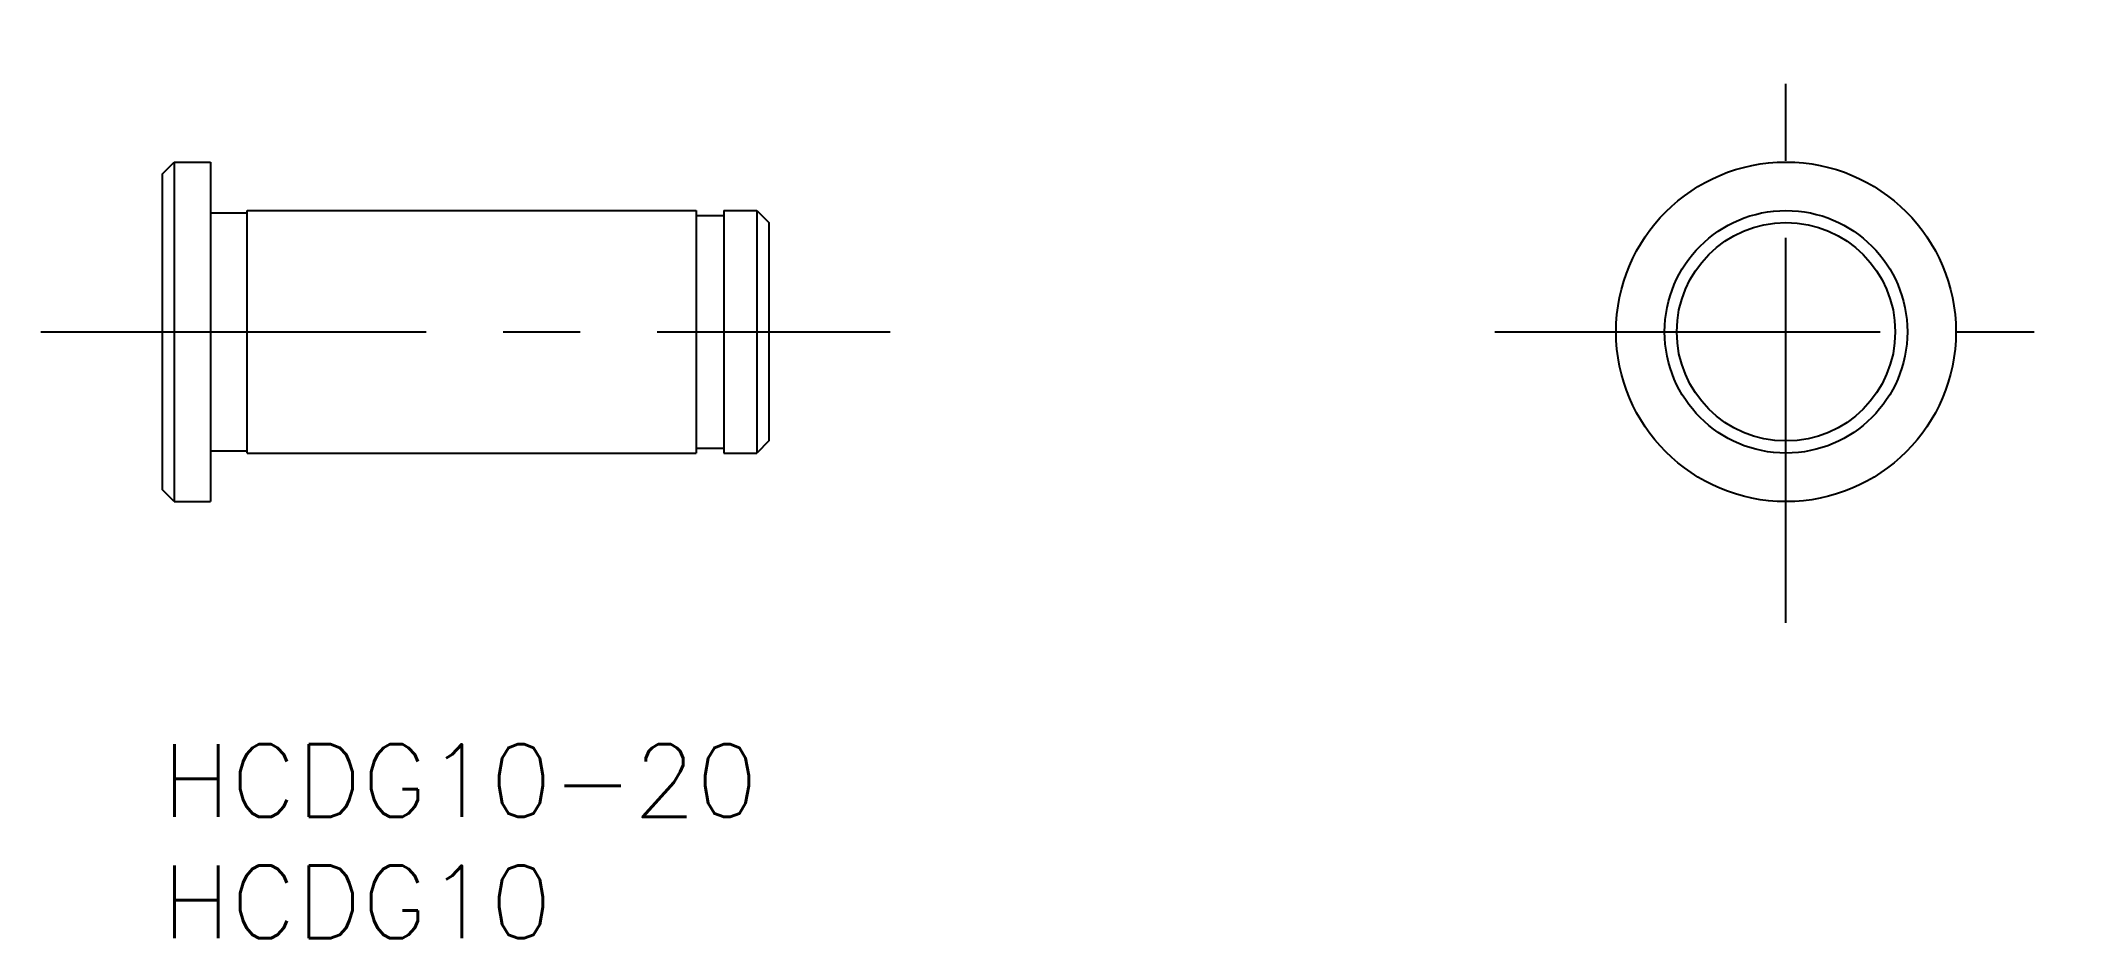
# Model space of a CAD drawing. Extents: x -5 to 78.9, y -8 to 29.
import ezdxf

# ---------------------------------------------------------------- set-up
doc = ezdxf.new("R2010")
doc.units = 0
doc.header["$LTSCALE"] = 0.5
doc.linetypes.add('CENTER', pattern=[50.8, 31.75, -6.35, 6.35, -6.35])
for name, color, linetype in [('MSM_CENTER', 1, 'CENTER'), ('MSM_CONTINUOUS', 7, 'CONTINUOUS'), ('MSM_PART_NUMBER', 7, 'CONTINUOUS')]:
    doc.layers.add(name, color=color, linetype=linetype)
doc.styles.get("Standard").update_dxf_attribs({"font": 'txt.shx', "height": 3, "bigfont": 'bigfont.shx'})

# ---------------------------------------------------------------- blocks, each defined once
blk = doc.blocks.new('*U4')
at = {"layer": 'MSM_PART_NUMBER'}
blk.add_text('HCDG10-20', height=3, dxfattribs=at).set_placement((0, -3))
blk = doc.blocks.new('*U5')
at = {"layer": 'MSM_PART_NUMBER'}
blk.add_text('HCDG10', height=3, dxfattribs=at).set_placement((0, -8))

msp = doc.modelspace()

# ---------------------------------------------------------------- linework, layer by layer
at = {"layer": 'MSM_CENTER'}
for p, q in [((66.905, 5), (66.905, 29)), ((-5, 17), (30, 17)), ((54.905, 17), (78.905, 17))]:
    msp.add_line(p, q, dxfattribs=at)
at = {"layer": 'MSM_CONTINUOUS'}
for p, q in [((0, 23.5), (0.5, 24)), ((0, 23.5), (0, 10.5)), ((0.5, 24), (0.5, 10)), ((0.5, 24), (2, 24)), ((2, 24), (2, 10)), ((2, 21.9), (3.5, 21.9)), ((3.5, 22), (22, 22)), ((3.5, 12), (3.5, 22)), ((7.225, 22), (7.225, 22)), ((22, 22), (22, 12)), ((23.15, 22), (24.5, 22)), ((23.15, 22), (23.15, 12)), ((24.5, 22), (25, 21.5)), ((24.5, 22), (24.5, 12)), ((22, 21.8), (23.15, 21.8)), ((25, 21.5), (25, 12.5)), ((2, 12.1), (3.5, 12.1)), ((3.5, 12), (22, 12)), ((22, 12.2), (23.15, 12.2)), ((23.15, 12), (24.5, 12)), ((25, 12.5), (24.5, 12)), ((0.5, 10), (0, 10.5)), ((0.5, 10), (2, 10))]:
    msp.add_line(p, q, dxfattribs=at)
for radius in [7, 5, 4.5]:
    msp.add_circle((66.905, 17), radius, dxfattribs=at)

# ---------------------------------------------------------------- block references
for name in ['*U4', '*U5']:
    msp.add_blockref(name, (0, 0), dxfattribs=at)

doc.saveas('drawing.dxf')
